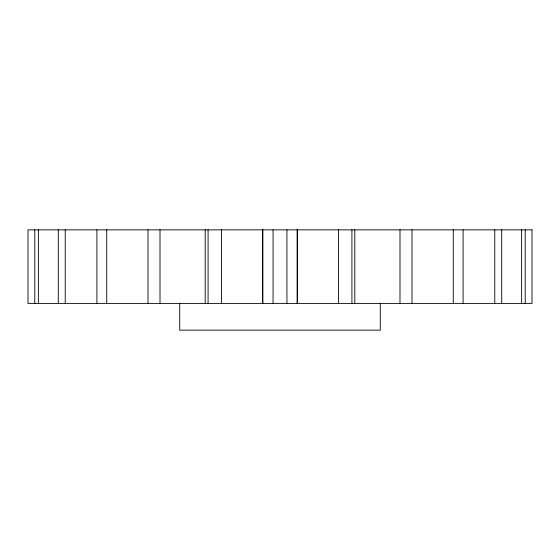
<?xml version="1.0" encoding="UTF-8"?>
<svg xmlns="http://www.w3.org/2000/svg" width="560" height="560" viewBox="0 0 560 560"><rect width="100%" height="100%" fill="white"/><g stroke="black" fill="none" stroke-linecap="round" stroke-linejoin="round"><path stroke-width="0.84" d="M525.21 229.845L525.21 303.401M521.619 229.845L521.619 303.401M501.704 229.845L501.704 303.401M494.767 229.845L494.767 303.401M463.099 229.845L463.099 303.401M453.285 229.845L453.285 303.401M412.006 229.845L412.006 303.401M399.994 229.845L399.994 303.401M380.289 303.401L380.289 330.155L179.711 330.155L179.711 303.401M354.795 229.845L354.795 303.401M351.925 229.845L351.925 303.401M338.52 229.845L338.52 303.401M297.57 229.845L297.57 303.401M297.122 229.845L297.122 303.401M286.937 229.845L286.937 303.401M273.063 229.845L273.063 303.401M262.878 229.845L262.878 303.401M262.43 229.845L262.43 303.401M221.48 229.845L221.48 303.401M208.075 229.845L208.075 303.401M205.205 229.845L205.205 303.401M160.006 229.845L160.006 303.401M147.994 229.845L147.994 303.401M106.715 229.845L106.715 303.401M96.901 229.845L96.901 303.401M65.233 229.845L65.233 303.401M58.296 229.845L58.296 303.401M38.381 229.845L38.381 303.401M34.79 229.845L34.79 303.401M532 229.845L28 229.845L28 303.401L532 303.401L532 229.845"/></g></svg>
